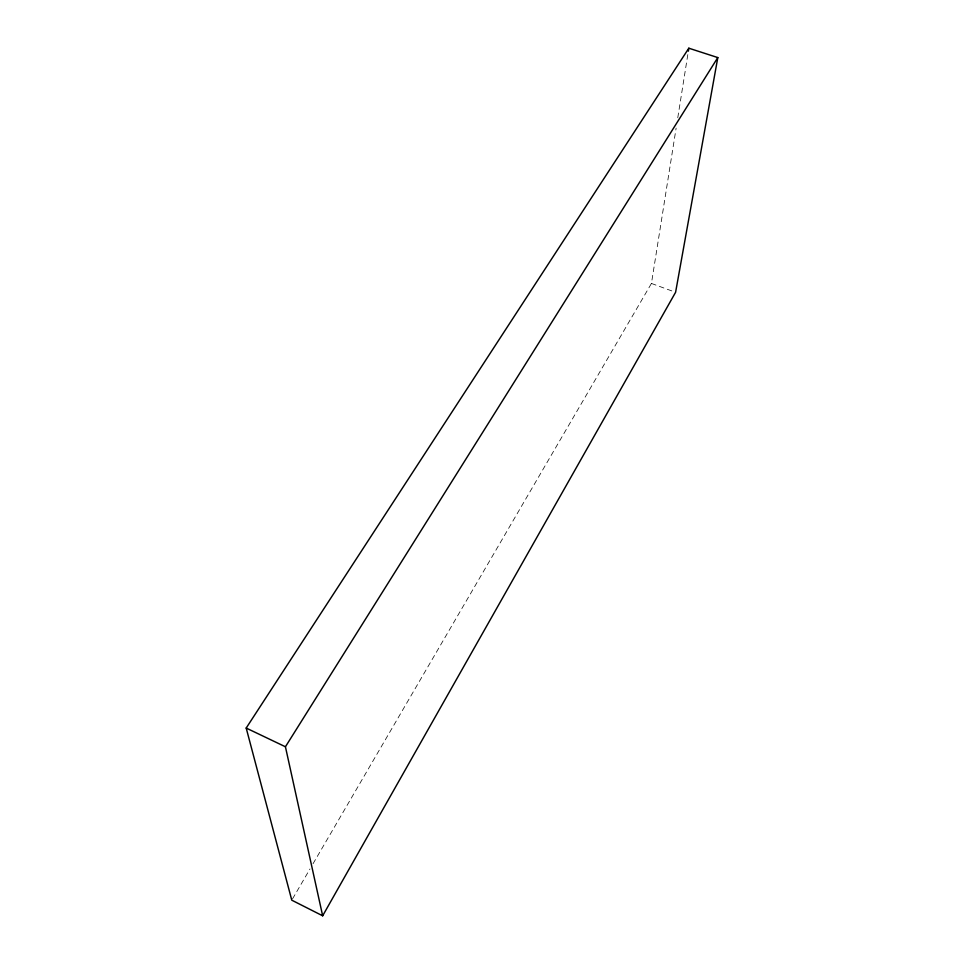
<?xml version="1.0" encoding="UTF-8"?>
<svg xmlns="http://www.w3.org/2000/svg" width="964" height="964" viewBox="0 0 964 964"><rect width="100%" height="100%" fill="white"/><g stroke="black" fill="none" stroke-linecap="round" stroke-linejoin="round"><path stroke-width="0.72" stroke-dasharray="4.82 3.62" d="M313.023 863.756L651.435 283.452L676.126 128.091M677.776 117.741L688.356 51.164M292.526 898.882L309.986 868.962M651.435 283.452L674.246 291.815"/><path stroke-width="1.45" d="M688.356 51.164L688.826 48.2L717.806 57.575L675.595 292.297L322.663 915.8L291.779 900.183L246.194 728.049L688.826 48.2M322.663 915.8L285.428 746.775L717.806 57.575M246.194 728.049L285.428 746.775"/></g></svg>
